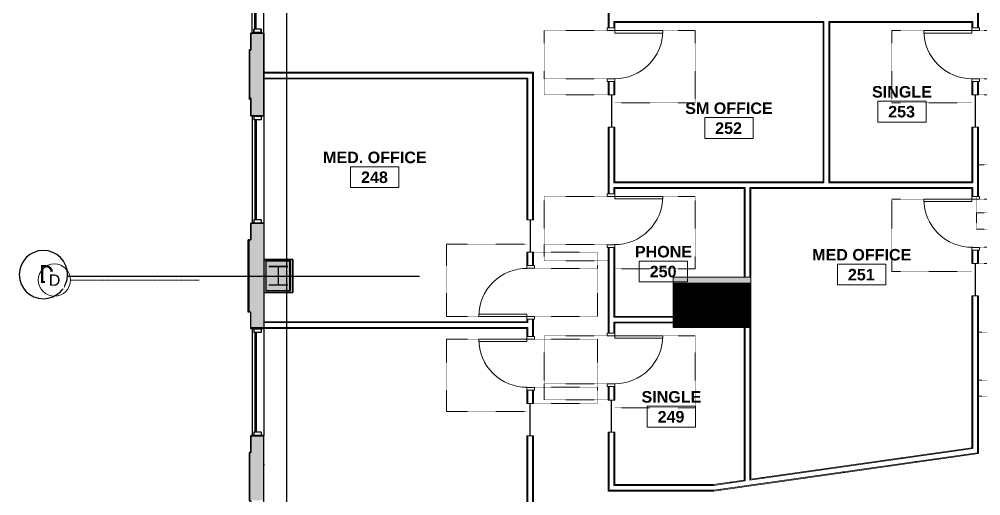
# Model space of a CAD drawing. Header units: inches. Extents: x 25329 to 28023, y 11893 to 13703.
# Drawn here: x 25329 to 26046, y 12508 to 12864 of the extents above; entities that cross this region are included whole.
import ezdxf

# ---------------------------------------------------------------- set-up
doc = ezdxf.new("R2010")
doc.units = ezdxf.units.IN
doc.header["$MEASUREMENT"] = 0
for name, pattern in [('Dash', [0.25, 0.125, -0.125]), ('Grid Line 1_2_', [0.875, 0.5, -0.125, 0.125, -0.125]), ('L1$0$Plaza America BA02$0$CENTER2', [1.125, 0.75, -0.125, 0.125, -0.125]), ('L1$0$Plaza America BA02$0$DASHDOT', [1, 0.5, -0.25, 0, -0.25]), ('L1$0$SAG 02ATL Ste230PHII$0$CENTER2', [1.125, 0.75, -0.125, 0.125, -0.125])]:
    doc.linetypes.add(name, pattern=pattern)
for name, color, linetype, lineweight in [('A-AREA-IDEN', 2, 'Continuous', 9), ('A-DOOR', 31, 'Continuous', 13), ('A-DOOR-FRAM', 31, 'Continuous', 20), ('A-GENM', 13, 'Continuous', 13), ('A-GLAZ', 151, 'Continuous', 13), ('A-WALL', 113, 'Continuous', 13), ('A-WALL-PATT', 111, 'Continuous', 13), ('I-WALL', 2, 'Continuous', 13), ('Plaza America_Tower 1_2nd Floor -REVIT_dwg', 8, 'Continuous', 9), ('S-COLS', 52, 'Continuous', 13), ('S-GRID', 1, 'Continuous', 9), ('S-GRID-IDEN', 1, 'Continuous', 9)]:
    doc.layers.add(name, color=color, linetype=linetype, lineweight=lineweight)
for name, color, linetype in [('L1$0$A-Cols-Extr', 3, 'Continuous'), ('L1$0$A-Glaz', 92, 'Continuous'), ('L1$0$A-Wall-Extr', 7, 'Continuous'), ('L1$0$Plaza America BA02$0$14', 5, 'L1$0$Plaza America BA02$0$DASHDOT'), ('L1$0$Plaza America BA02$0$A-Column grid', 252, 'L1$0$Plaza America BA02$0$CENTER2'), ('L1$0$SAG 02ATL Ste230PHII$0$A-Column grid', 252, 'L1$0$SAG 02ATL Ste230PHII$0$CENTER2'), ('L1$0$SCOPE', 7, 'Continuous')]:
    doc.layers.add(name, color=color, linetype=linetype)
doc.styles.add('L1$0$Plaza America BA02$0$MONOTXT', font='MONOTXT', dxfattribs={"height": 0.2})
doc.styles.add('Swis721 Lt BT', font='swissl.ttf', dxfattribs={"height": 8.514638})
doc.styles.add('Swis721 Lt BT_B', font='', dxfattribs={"height": 8.583975})
doc.styles.get('Swis721 Lt BT_B').set_extended_font_data('Swis721 Lt BT', bold=True)
pattern_1 = [(0, (0, 0), (30.72, 7.68), [1.267, -21.773, 1.267, -21.773, -122.88]), (0, (0, 0), (30.72, 7.68), [-46.08, 1.267, -44.813, 1.267, -21.773, -53.76]), (0, (0, 0), (30.72, 7.68), [-115.2, 1.267, -14.093, 1.267, -37.133]), (120, (11.52, 3.84), (-22.011075, 22.7643004), [1.267, -21.773, 1.267, -21.773, -122.88]), (120, (11.52, 3.84), (-22.011075, 22.7643004), [-46.08, 1.267, -44.813, 1.267, -21.773, -53.76]), (120, (11.52, 3.84), (-22.011075, 22.7643004), [-115.2, 1.267, -14.093, 1.267, -37.133]), (240, (15.36, 19.2), (-8.708925, -30.4443004), [1.267, -21.773, 1.267, -21.773, -122.88]), (240, (15.36, 19.2), (-8.708925, -30.4443004), [-46.08, 1.267, -44.813, 1.267, -21.773, -53.76]), (240, (15.36, 19.2), (-8.708925, -30.4443004), [-115.2, 1.267, -14.093, 1.267, -37.133])]

# ---------------------------------------------------------------- blocks, each defined once
blk = doc.blocks.new('L1')
at = {"layer": 'L1$0$SCOPE', "linetype": 'Continuous'}
h = blk.add_hatch(dxfattribs=at)
h.set_pattern_fill('ANSI31', color=256, scale=5, style=0)
h.paths.add_polyline_path([(25816.81, 12666.66), (25873.79, 12666.66), (25873.79, 12633.69), (25816.81, 12633.69)])
at = {"layer": 'L1$0$A-Cols-Extr'}
for points in [[(25532.81, 12659.92), (25532.81, 12684.42), (25511.32, 12684.42), (25511.32, 12659.92)], [(25531.32, 12661.26), (25531.32, 12683.26), (25512.82, 12683.26), (25512.82, 12661.26)], [(25529.07, 12679.26), (25529.07, 12679.17), (25515.07, 12679.17), (25515.07, 12679.26)]]:
    blk.add_lwpolyline(points, close=True, dxfattribs=at)
for points in [[(25522.07, 12679.17), (25522.07, 12665.17)], [(25529.07, 12665.26), (25515.07, 12665.26)]]:
    blk.add_lwpolyline(points, dxfattribs=at)
at = {"layer": 'L1$0$A-Glaz'}
for p, q in [((25502.57, 12853.17), (25502.57, 12932.67)), ((25504.57, 12856.17), (25504.57, 12929.67)), ((25505.57, 12856.17), (25505.57, 12929.67)), ((25511.32, 12853.17), (25511.32, 12932.67)), ((25503.82, 12856.17), (25503.82, 12853.67)), ((25509.32, 12856.17), (25503.82, 12856.17)), ((25503.82, 12853.67), (25503.82, 12856.17)), ((25509.32, 12856.17), (25509.32, 12853.67)), ((25509.32, 12853.67), (25509.32, 12856.17)), ((25501.57, 12853.17), (25511.32, 12853.17)), ((25501.57, 12852.67), (25501.57, 12840.67)), ((25509.32, 12853.67), (25503.82, 12853.67)), ((25500.57, 12840.67), (25501.57, 12840.67)), ((25501.57, 12791.67), (25502.57, 12791.67)), ((25502.57, 12791.67), (25502.57, 12711.67)), ((25511.32, 12791.67), (25502.57, 12791.67)), ((25503.82, 12791.17), (25503.82, 12788.67)), ((25509.32, 12791.17), (25503.82, 12791.17)), ((25509.32, 12791.17), (25509.32, 12788.67)), ((25511.32, 12791.67), (25511.32, 12711.17)), ((25509.32, 12788.67), (25503.82, 12788.67)), ((25504.57, 12788.67), (25504.57, 12714.17)), ((25505.57, 12788.67), (25505.57, 12714.17)), ((25502.57, 12711.67), (25511.32, 12711.67)), ((25509.32, 12714.17), (25503.82, 12714.17)), ((25503.82, 12714.17), (25503.82, 12711.67)), ((25509.32, 12714.17), (25509.32, 12711.67)), ((25501.57, 12633.17), (25511.4, 12633.17)), ((25502.57, 12633.17), (25502.57, 12553.17)), ((25503.82, 12632.67), (25503.82, 12630.17)), ((25509.32, 12632.67), (25503.82, 12632.67)), ((25509.32, 12632.67), (25509.32, 12630.17)), ((25511.4, 12633.17), (25511.4, 12553.17)), ((25509.32, 12630.17), (25503.82, 12630.17)), ((25504.57, 12630.17), (25504.57, 12555.67)), ((25505.57, 12630.17), (25505.57, 12555.67)), ((25501.66, 12553.17), (25511.4, 12553.17)), ((25503.82, 12555.67), (25503.82, 12553.17)), ((25509.32, 12555.67), (25503.82, 12555.67)), ((25509.32, 12555.67), (25509.32, 12553.17))]:
    blk.add_line(p, q, dxfattribs=at)
at = {"layer": 'L1$0$A-Wall-Extr'}
for p, q in [((25501.57, 12853.17), (25501.57, 12840.67)), ((25511.32, 12853.17), (25511.32, 12791.67)), ((25511.32, 12791.67), (25511.32, 12852.67)), ((25500.57, 12803.67), (25500.57, 12840.67)), ((25500.57, 12840.67), (25501.57, 12840.67)), ((25501.57, 12803.67), (25500.57, 12803.67)), ((25501.57, 12791.67), (25501.57, 12803.67)), ((25511.32, 12791.68), (25511.32, 12795.68)), ((25501.57, 12711.17), (25501.57, 12699.17)), ((25511.32, 12711.17), (25511.32, 12633.17)), ((25501.57, 12699.17), (25499.57, 12699.17)), ((25499.57, 12645.17), (25499.57, 12699.17)), ((25501.57, 12645.17), (25499.57, 12645.17)), ((25501.57, 12633.17), (25501.57, 12645.17)), ((25501.58, 12540.67), (25501.58, 12552.67)), ((25511.32, 12492.67), (25511.32, 12552.67)), ((25500.58, 12540.67), (25501.58, 12540.67)), ((25500.58, 12540.67), (25500.58, 12504.67)), ((25511.31, 12531.79), (25511.31, 12531.17)), ((25511.31, 12531.17), (25511.31, 12531.17))]:
    blk.add_line(p, q, dxfattribs=at)
at = {"layer": 'L1$0$A-Wall-Extr', "linetype": 'Continuous'}
blk.add_line((25511.32, 12711.67), (25501.57, 12711.67), dxfattribs=at)
at = {"layer": 'L1$0$A-Wall-Extr', "linetype": 'Continuous', "flags": 128}
for points in [[(25501.57, 12853.17), (25501.57, 12840.67), (25500.57, 12840.67), (25500.57, 12804.67), (25501.57, 12804.67), (25501.57, 12791.67), (25511.32, 12791.67), (25511.32, 12853.17)], [(25501.57, 12711.67), (25511.32, 12711.67), (25511.32, 12684.42), (25532.81, 12684.42), (25532.81, 12659.92), (25511.32, 12659.92), (25511.4, 12633.17), (25501.57, 12633.17), (25501.57, 12645.17), (25499.57, 12645.17), (25499.57, 12699.17), (25501.57, 12699.17)], [(25501.58, 12553.17), (25501.58, 12540.67), (25500.58, 12540.67), (25500.58, 12504.67), (25501.58, 12504.67), (25501.58, 12492.67), (25511.32, 12492.67), (25511.4, 12553.17)]]:
    blk.add_lwpolyline(points, close=True, dxfattribs=at)
at = {"layer": 'L1$0$Plaza America BA02$0$14', "linetype": 'Continuous'}
blk.add_ellipse((25346.9, 12673.22), major_axis=(18, 0), ratio=0.99964, start_param=0, end_param=6.283175, dxfattribs=at)
at = {"layer": 'L1$0$Plaza America BA02$0$A-Column grid'}
for p, q in [((25528.23, 13666.96), (25528.23, 12048.88)), ((25364.9, 12672.17), (25627.43, 12672.17))]:
    blk.add_line(p, q, dxfattribs=at)
at = {"layer": 'L1$0$SAG 02ATL Ste230PHII$0$A-Column grid', "linetype": 'Continuous'}
for p, q in [((25528.23, 13666.96), (25528.23, 12048.88)), ((25364.9, 12672.17), (25627.43, 12672.17))]:
    blk.add_line(p, q, dxfattribs=at)
at = {"layer": 'L1$0$SCOPE'}
for p, q in [((25816.81, 12666.66), (25816.81, 12633.69)), ((25873.79, 12666.66), (25816.81, 12666.66)), ((25820.31, 12663.16), (25820.3, 12637.18)), ((25870.29, 12663.16), (25820.31, 12663.16)), ((25870.29, 12663.16), (25870.29, 12637.18)), ((25873.79, 12666.66), (25873.79, 12633.69)), ((25855.61, 12656.79), (25867.98, 12656.79)), ((25861.79, 12656.79), (25861.79, 12643.42)), ((25855.61, 12643.42), (25867.98, 12643.42)), ((25820.3, 12637.18), (25870.29, 12637.18))]:
    blk.add_line(p, q, dxfattribs=at)
at = {"layer": 'L1$0$SCOPE', "linetype": 'Continuous'}
blk.add_lwpolyline([(25816.81, 12666.66), (25873.79, 12666.66), (25873.79, 12633.69), (25816.81, 12633.69)], close=True, dxfattribs=at)
at = {"layer": 'L1$0$Plaza America BA02$0$14', "linetype": 'Continuous', "style": 'L1$0$Plaza America BA02$0$MONOTXT', "width": 1.000361}
blk.add_text('D', height=13.49, dxfattribs=at).set_placement((25343.5, 12666.85))
blk = doc.blocks.new('Single Flush - OTJ_SOLIDFLUSH_ALUM-4900275-FIRST FLOOR CONSTRUCTION')
at = {"layer": 'A-DOOR', "lineweight": 20}
for p, q in [((16.16, -2.44), (17.91, -2.44)), ((16.16, -38.25), (16.16, -2.44)), ((17.91, -2.44), (17.91, -38.25)), ((17.91, -38.25), (16.16, -38.25))]:
    blk.add_line(p, q, dxfattribs=at)
at = {"layer": 'A-DOOR', "lineweight": 9}
blk.add_arc((17.91, -2.44), 35.81, 179.5, 270, dxfattribs=at)
at = {"layer": 'A-DOOR-FRAM'}
for p, q in [((-20, 3.31), (-20, -2.44)), ((-20, 3.31), (-18, 3.31)), ((-18, 3.31), (-18, -2.44)), ((18, 3.31), (18, -2.44)), ((18, 3.31), (20, 3.31)), ((20, 3.31), (20, -2.44)), ((-20, -2.44), (-18, -2.44)), ((18, -2.44), (20, -2.44))]:
    blk.add_line(p, q, dxfattribs=at)
at = {"layer": 'A-GENM', "linetype": 'Dash', "lineweight": 9}
for p, q in [((-17.91, 50.25), (-29.91, 50.25)), ((-29.91, 2.44), (-29.91, 50.25)), ((-17.91, 50.25), (17.91, 50.25)), ((-17.91, 2.44), (-17.91, 50.25)), ((17.91, 2.44), (17.91, 50.25)), ((17.87, 2.44), (17.91, 2.44)), ((-35.91, -2.44), (-35.91, -62.25)), ((17.87, -2.44), (17.91, -2.44)), ((17.91, -2.44), (17.91, -62.25)), ((-35.91, -62.25), (17.91, -62.25))]:
    blk.add_line(p, q, dxfattribs=at)
blk = doc.blocks.new('Single Flush - OTJ_SOLIDFLUSH_ALUM-4900816-FIRST FLOOR CONSTRUCTION')
at = {"layer": 'A-DOOR', "lineweight": 20}
for p, q in [((16.16, 38.25), (16.16, 2.44)), ((17.91, 38.25), (16.16, 38.25)), ((17.91, 2.44), (17.91, 38.25)), ((16.16, 2.44), (17.91, 2.44))]:
    blk.add_line(p, q, dxfattribs=at)
at = {"layer": 'A-DOOR', "lineweight": 9}
blk.add_arc((17.91, 2.44), 35.81, 90, 180.5, dxfattribs=at)
at = {"layer": 'A-DOOR-FRAM'}
for p, q in [((-20, -3.31), (-20, 2.44)), ((-20, 2.44), (-18, 2.44)), ((-18, -3.31), (-18, 2.44)), ((18, -3.31), (18, 2.44)), ((18, 2.44), (20, 2.44)), ((20, -3.31), (20, 2.44)), ((-20, -3.31), (-18, -3.31)), ((18, -3.31), (20, -3.31))]:
    blk.add_line(p, q, dxfattribs=at)
at = {"layer": 'A-GENM', "linetype": 'Dash', "lineweight": 9}
for p, q in [((-35.91, 62.25), (17.91, 62.25)), ((-35.91, 2.44), (-35.91, 62.25)), ((17.91, 2.44), (17.91, 62.25)), ((17.87, 2.44), (17.91, 2.44)), ((-29.91, -2.44), (-29.91, -50.25)), ((-17.91, -2.44), (-17.91, -50.25)), ((17.87, -2.44), (17.91, -2.44)), ((17.91, -2.44), (17.91, -50.25)), ((-17.91, -50.25), (-29.91, -50.25)), ((-17.91, -50.25), (17.91, -50.25))]:
    blk.add_line(p, q, dxfattribs=at)
blk = doc.blocks.new('Single Flush - OTJ_SOLIDFLUSH_ALUM-V1-FIRST FLOOR CONSTRUCTION')
at = {"layer": 'A-DOOR', "lineweight": 20}
for p, q in [((16.16, 38.25), (16.16, 2.44)), ((17.91, 38.25), (16.16, 38.25)), ((17.91, 2.44), (17.91, 38.25)), ((16.16, 2.44), (17.91, 2.44))]:
    blk.add_line(p, q, dxfattribs=at)
at = {"layer": 'A-DOOR', "lineweight": 9}
blk.add_arc((17.91, 2.44), 35.81, 90, 180.5, dxfattribs=at)
at = {"layer": 'A-DOOR-FRAM'}
for p, q in [((-20, -3.31), (-20, 2.44)), ((-20, 2.44), (-18, 2.44)), ((-18, -3.31), (-18, 2.44)), ((18, -3.31), (18, 2.44)), ((18, 2.44), (20, 2.44)), ((20, -3.31), (20, 2.44)), ((-20, -3.31), (-18, -3.31)), ((18, -3.31), (20, -3.31))]:
    blk.add_line(p, q, dxfattribs=at)
at = {"layer": 'A-GENM', "linetype": 'Dash', "lineweight": 9}
for p, q in [((-35.91, 62.25), (17.91, 62.25)), ((-35.91, 2.44), (-35.91, 62.25)), ((17.91, 2.44), (17.91, 62.25)), ((17.87, 2.44), (17.91, 2.44)), ((-29.91, -2.44), (-29.91, -48.69)), ((-17.91, -2.44), (-17.91, -50.25)), ((17.87, -2.44), (17.91, -2.44)), ((17.91, -2.44), (17.91, -50.25)), ((-17.91, -50.25), (-28.4, -50.25)), ((-17.91, -50.25), (-4.4, -50.25)), ((5.6, -50.25), (17.91, -50.25))]:
    blk.add_line(p, q, dxfattribs=at)
blk = doc.blocks.new('Frameless opening with glazing - 24_ x 96_-4900874-FIRST FLOOR CONSTRUCTION')
at = {"layer": 'A-GLAZ', "lineweight": 30}
blk.add_line((-13.5, 0.0625), (10.5, 0.0625), dxfattribs=at)
blk = doc.blocks.new('Single Flush - OTJ_SOLIDFLUSH_ALUM-V2-FIRST FLOOR CONSTRUCTION')
at = {"layer": 'A-DOOR', "lineweight": 20}
for p, q in [((16.16, 38.25), (16.16, 2.44)), ((17.91, 38.25), (16.16, 38.25)), ((17.91, 2.44), (17.91, 38.25)), ((16.16, 2.44), (17.91, 2.44))]:
    blk.add_line(p, q, dxfattribs=at)
at = {"layer": 'A-DOOR', "lineweight": 9}
blk.add_arc((17.91, 2.44), 35.81, 90, 180.5, dxfattribs=at)
at = {"layer": 'A-DOOR-FRAM'}
for p, q in [((-20, -3.31), (-20, 2.44)), ((-20, 2.44), (-18, 2.44)), ((-18, -3.31), (-18, 2.44)), ((18, -3.31), (18, 2.44)), ((18, 2.44), (20, 2.44)), ((20, -3.31), (20, 2.44)), ((-20, -3.31), (-18, -3.31)), ((18, -3.31), (20, -3.31))]:
    blk.add_line(p, q, dxfattribs=at)
at = {"layer": 'A-GENM', "linetype": 'Dash', "lineweight": 9}
for p, q in [((-35.91, 62.25), (17.91, 62.25)), ((-35.91, 2.44), (-35.91, 62.25)), ((17.91, 2.44), (17.91, 62.25)), ((17.87, 2.44), (17.91, 2.44)), ((-29.91, -2.44), (-29.91, -48.69)), ((-17.91, -2.44), (-17.91, -48.69)), ((17.87, -2.44), (17.91, -2.44)), ((17.91, -2.44), (17.91, -48.69))]:
    blk.add_line(p, q, dxfattribs=at)
blk = doc.blocks.new('Single Flush - OTJ_SOLIDFLUSH_ALUM-V5-FIRST FLOOR CONSTRUCTION')
at = {"layer": 'A-DOOR', "lineweight": 20}
for p, q in [((16.16, -2.44), (17.91, -2.44)), ((16.16, -38.25), (16.16, -2.44)), ((17.91, -2.44), (17.91, -38.25)), ((17.91, -38.25), (16.16, -38.25))]:
    blk.add_line(p, q, dxfattribs=at)
at = {"layer": 'A-DOOR', "lineweight": 9}
blk.add_arc((17.91, -2.44), 35.81, 179.5, 270, dxfattribs=at)
at = {"layer": 'A-DOOR-FRAM'}
for p, q in [((-20, 3.31), (-20, -2.44)), ((-20, 3.31), (-18, 3.31)), ((-18, 3.31), (-18, -2.44)), ((18, 3.31), (18, -2.44)), ((18, 3.31), (20, 3.31)), ((20, 3.31), (20, -2.44)), ((-20, -2.44), (-18, -2.44)), ((18, -2.44), (20, -2.44))]:
    blk.add_line(p, q, dxfattribs=at)
at = {"layer": 'A-GENM', "linetype": 'Dash', "lineweight": 9}
for p, q in [((-29.91, 2.44), (-29.91, 47.71)), ((-17.91, 2.44), (-17.91, 47.71)), ((17.91, 2.44), (17.91, 47.71)), ((17.87, 2.44), (17.91, 2.44)), ((-35.91, -2.44), (-35.91, -62.25)), ((17.87, -2.44), (17.91, -2.44)), ((17.91, -2.44), (17.91, -62.25)), ((-35.91, -62.25), (17.91, -62.25))]:
    blk.add_line(p, q, dxfattribs=at)
blk = doc.blocks.new('Single Flush - OTJ_SOLIDFLUSH_ALUM-V6-FIRST FLOOR CONSTRUCTION')
at = {"layer": 'A-DOOR', "lineweight": 20}
for p, q in [((16.16, -2.44), (17.91, -2.44)), ((16.16, -38.25), (16.16, -2.44)), ((17.91, -2.44), (17.91, -38.25)), ((17.91, -38.25), (16.16, -38.25))]:
    blk.add_line(p, q, dxfattribs=at)
at = {"layer": 'A-DOOR', "lineweight": 9}
blk.add_arc((17.91, -2.44), 35.81, 179.5, 270, dxfattribs=at)
at = {"layer": 'A-DOOR-FRAM'}
for p, q in [((-20, 3.31), (-20, -2.44)), ((-20, 3.31), (-18, 3.31)), ((-18, 3.31), (-18, -2.44)), ((18, 3.31), (18, -2.44)), ((18, 3.31), (20, 3.31)), ((20, 3.31), (20, -2.44)), ((-20, -2.44), (-18, -2.44)), ((18, -2.44), (20, -2.44))]:
    blk.add_line(p, q, dxfattribs=at)
at = {"layer": 'A-GENM', "linetype": 'Dash', "lineweight": 9}
for p, q in [((-17.91, 50.25), (-29.91, 50.25)), ((-29.91, 2.44), (-29.91, 50.25)), ((-17.91, 50.25), (-5.6, 50.25)), ((-17.91, 2.44), (-17.91, 50.25)), ((17.91, 2.44), (17.91, 48.69)), ((17.87, 2.44), (17.91, 2.44)), ((-35.91, -2.44), (-35.91, -62.25)), ((17.87, -2.44), (17.91, -2.44)), ((17.91, -2.44), (17.91, -62.25)), ((-35.91, -62.25), (17.91, -62.25))]:
    blk.add_line(p, q, dxfattribs=at)
blk = doc.blocks.new('Concrete-Rectangular-Column - 58_ X 34_-5105982-FIRST FLOOR CONSTRUCTION')
at = {"layer": 'S-COLS', "lineweight": 9}
blk.add_hatch(color=7, dxfattribs=at).paths.add_polyline_path([(-17, -29), (17, -29), (17, 29), (-17, 29), (-17, 15.44)], flags=0)
at = {"layer": 'S-COLS', "color": 8, "lineweight": 20}
for p, q in [((17, 29), (-17, 29)), ((-17, 29), (-17, -29)), ((17, -29), (17, 29)), ((-17, -29), (17, -29))]:
    blk.add_line(p, q, dxfattribs=at)
blk = doc.blocks.new('Concrete-Rectangular-Column - 19 X 24-5195709-FIRST FLOOR CONSTRUCTION')
at = {"layer": 'S-COLS', "lineweight": 9}
blk.add_hatch(color=7, dxfattribs=at).paths.add_polyline_path([(-9.5, -12), (9.5, -12), (9.5, 12), (-9.5, 12)], flags=0)
at = {"layer": 'S-COLS', "color": 8, "lineweight": 20}
for p, q in [((9.5, 12), (-9.5, 12)), ((-9.5, 12), (-9.5, -12)), ((9.5, -12), (9.5, 12)), ((-9.5, -12), (9.5, -12))]:
    blk.add_line(p, q, dxfattribs=at)
blk = doc.blocks.new('Grid - Grid Head - Circle-50561-FIRST FLOOR CONSTRUCTION')
at = {"layer": 'S-GRID-IDEN'}
blk.add_circle((0, 0), 0.125, dxfattribs=at)
blk = doc.blocks.new('Room Tag - Room Name and Number-3379422-FIRST FLOOR CONSTRUCTION')
at = {"layer": 'A-AREA-IDEN'}
for p, q in [((-0.1881, -0.1636), (-0.1881, -0.0018)), ((-0.1881, -0.0018), (0.1869, -0.0018)), ((0.1869, -0.0018), (-0.1881, -0.0018)), ((-0.1881, -0.0018), (-0.1881, -0.1636)), ((0.1869, -0.0018), (0.1869, -0.1636)), ((0.1869, -0.1636), (0.1869, -0.0018)), ((0.1869, -0.1636), (-0.1881, -0.1636)), ((-0.1881, -0.1636), (0.1869, -0.1636))]:
    blk.add_line(p, q, dxfattribs=at)

msp = doc.modelspace()

# ---------------------------------------------------------------- hatches: boundary and pattern name
at = {"layer": 'A-WALL-PATT', "lineweight": 9}
h = msp.add_hatch(dxfattribs=at)
h.set_pattern_fill('FP2_2', color=256, style=0, pattern_type=2)
h.set_pattern_definition(pattern_1)
h.paths.add_polyline_path([(25768.7, 12512.49), (25768.7, 12555.69), (25768.07, 12555.69), (25768.07, 12512.49)], flags=0)
h.paths.add_polyline_path([(25768.7, 12579.69), (25768.7, 12589.69), (25768.07, 12589.69), (25768.07, 12579.69)], flags=0)
h.paths.add_polyline_path([(25768.07, 12629.69), (25768.7, 12629.69), (25768.7, 12693.51), (25768.07, 12693.51), (25768.07, 12641.48)], flags=0)
h.paths.add_polyline_path([(25768.7, 12733.51), (25768.7, 12783.18), (25768.07, 12783.18), (25768.07, 12733.51)], flags=0)
h.paths.add_polyline_path([(25768.07, 12807.18), (25768.7, 12807.18), (25768.7, 12817.18), (25768.07, 12817.18)], flags=0)
h.paths.add_polyline_path([(25768.7, 12857.18), (25768.7, 12870.05), (25768.07, 12870.05), (25768.07, 12857.18)], flags=0)
h.paths.add_polyline_path([(25768.7, 12910.05), (25768.7, 12920.05), (25768.07, 12920.05), (25768.07, 12910.05)], flags=0)
h.paths.add_polyline_path([(25768.7, 12944.05), (25768.7, 13032.36), (25768.07, 13032.36), (25768.07, 12944.05)], flags=0)
h.paths.add_polyline_path([(25768.7, 13056.36), (25768.7, 13066.36), (25768.07, 13066.36), (25768.07, 13056.36)], flags=0)
h.paths.add_polyline_path([(25768.7, 13106.36), (25768.7, 13114.61), (25768.07, 13114.6), (25768.07, 13106.36)], flags=0)
h = msp.add_hatch(dxfattribs=at)
h.set_pattern_fill('FP2_2', color=256, style=0, pattern_type=2)
h.set_pattern_definition(pattern_1)
h.paths.add_polyline_path([(26043.47, 12539.75), (26044.1, 12539.84), (26044.1, 12657.51), (26043.47, 12657.51), (26043.47, 12539.78)], flags=0)
h.paths.add_polyline_path([(26044.1, 12681.51), (26044.1, 12691.51), (26043.47, 12691.51), (26043.47, 12681.51)], flags=0)
h.paths.add_polyline_path([(26044.1, 12731.51), (26044.1, 12783.18), (26043.47, 12783.18), (26043.47, 12731.51)], flags=0)
h.paths.add_polyline_path([(26044.1, 12807.18), (26044.1, 12817.18), (26043.47, 12817.18), (26043.47, 12807.18)], flags=0)
h.paths.add_polyline_path([(26043.47, 12857.18), (26044.1, 12857.18), (26044.1, 12870.05), (26043.47, 12870.05), (26043.47, 12861.18)], flags=0)
h.paths.add_polyline_path([(26043.47, 12910.05), (26044.1, 12910.05), (26044.1, 12920.05), (26043.47, 12920.05)], flags=0)
h.paths.add_polyline_path([(26044.1, 12944.05), (26044.1, 13032.36), (26043.47, 13032.36), (26043.47, 12944.05)], flags=0)
h.paths.add_polyline_path([(26043.47, 13056.36), (26044.1, 13056.36), (26044.1, 13066.36), (26043.47, 13066.36)], flags=0)
h.paths.add_polyline_path([(26043.47, 13106.36), (26044.1, 13106.36), (26044.1, 13115.24), (26043.47, 13115.24), (26043.47, 13110.36)], flags=0)
h = msp.add_hatch(dxfattribs=at)
h.set_pattern_fill('FP2_2', color=256, style=0, pattern_type=2)
h.set_pattern_definition(pattern_1)
h.paths.add_polyline_path([(25772.32, 12516.74), (25772.95, 12516.74), (25772.95, 12555.69), (25772.32, 12555.69), (25772.32, 12516.74)], flags=0)
h.paths.add_polyline_path([(25772.32, 12579.69), (25772.95, 12579.69), (25772.95, 12589.69), (25772.32, 12589.69)], flags=0)
h.paths.add_polyline_path([(25772.95, 12629.69), (25772.95, 12637.86), (25772.32, 12637.86), (25772.32, 12629.69)], flags=0)
h.paths.add_polyline_path([(25772.95, 12641.48), (25772.95, 12693.51), (25772.32, 12693.51), (25772.32, 12641.48)], flags=0)
h.paths.add_polyline_path([(25772.95, 12733.51), (25772.95, 12738.13), (25772.32, 12738.13), (25772.32, 12733.51)], flags=0)
h.paths.add_polyline_path([(25772.32, 12741.76), (25772.95, 12741.76), (25772.95, 12783.18), (25772.32, 12783.18), (25772.32, 12742.38)], flags=0)
h.paths.add_polyline_path([(25772.95, 12807.18), (25772.95, 12817.18), (25772.32, 12817.18), (25772.32, 12807.18)], flags=0)
h.paths.add_polyline_path([(25772.95, 12857.18), (25772.95, 12861.8), (25772.32, 12861.8), (25772.32, 12857.18)], flags=0)
h.paths.add_polyline_path([(25772.95, 12865.43), (25772.95, 12870.05), (25772.32, 12870.05), (25772.32, 12865.43)], flags=0)
h.paths.add_polyline_path([(25772.95, 12910.05), (25772.95, 12920.05), (25772.32, 12920.05), (25772.32, 12910.05)], flags=0)
h.paths.add_polyline_path([(25772.32, 12944.05), (25772.95, 12944.05), (25772.95, 12986.03), (25772.32, 12986.03), (25772.32, 12985.41)], flags=0)
h.paths.add_polyline_path([(25772.32, 12989.66), (25772.95, 12989.66), (25772.95, 13032.36), (25772.32, 13032.36), (25772.32, 12989.71)], flags=0)
h.paths.add_polyline_path([(25772.95, 13056.36), (25772.95, 13066.36), (25772.32, 13066.36), (25772.32, 13056.36)], flags=0)
h.paths.add_polyline_path([(25772.95, 13106.36), (25772.95, 13110.36), (25772.32, 13110.36), (25772.32, 13106.36)], flags=0)
h = msp.add_hatch(dxfattribs=at)
h.set_pattern_fill('FP2_2', color=256, style=0, pattern_type=2)
h.set_pattern_definition(pattern_1)
h.paths.add_polyline_path([(26039.22, 12543.44), (26039.85, 12543.53), (26039.85, 12657.51), (26039.22, 12657.51), (26039.22, 12543.53)], flags=0)
h.paths.add_polyline_path([(26039.85, 12681.51), (26039.85, 12691.51), (26039.22, 12691.51), (26039.22, 12681.51)], flags=0)
h.paths.add_polyline_path([(26039.85, 12731.51), (26039.85, 12738.13), (26039.22, 12738.13), (26039.22, 12731.51)], flags=0)
h.paths.add_polyline_path([(26039.85, 12741.76), (26039.85, 12783.18), (26039.22, 12783.18), (26039.22, 12741.76)], flags=0)
h.paths.add_polyline_path([(26039.85, 12807.18), (26039.85, 12817.18), (26039.22, 12817.18), (26039.22, 12807.18)], flags=0)
h.paths.add_polyline_path([(26039.22, 12857.18), (26039.85, 12857.18), (26039.85, 12861.8), (26039.22, 12861.8), (26039.22, 12861.18)], flags=0)
h.paths.add_polyline_path([(26039.22, 12865.43), (26039.85, 12865.43), (26039.85, 12870.05), (26039.22, 12870.05), (26039.22, 12866.05)], flags=0)
h.paths.add_polyline_path([(26039.22, 12910.05), (26039.85, 12910.05), (26039.85, 12920.05), (26039.22, 12920.05)], flags=0)
h.paths.add_polyline_path([(26039.22, 12944.05), (26039.85, 12944.05), (26039.85, 12986.03), (26039.22, 12986.03), (26039.22, 12985.41)], flags=0)
h.paths.add_polyline_path([(26039.22, 12989.66), (26039.85, 12989.66), (26039.85, 13032.36), (26039.22, 13032.36), (26039.22, 12990.28)], flags=0)
h.paths.add_polyline_path([(26039.22, 13056.36), (26039.85, 13056.36), (26039.85, 13066.36), (26039.22, 13066.36)], flags=0)
h.paths.add_polyline_path([(26039.85, 13106.36), (26039.85, 13110.99), (26039.22, 13110.99), (26039.22, 13106.36)], flags=0)
h = msp.add_hatch(dxfattribs=at)
h.set_pattern_fill('FP2_2', color=256, style=0, pattern_type=2)
h.set_pattern_definition(pattern_1)
h.paths.add_polyline_path([(25928.92, 12742.38), (25928.92, 12861.18), (25928.29, 12861.18), (25928.29, 12742.38)], flags=0)
h.paths.add_polyline_path([(25928.92, 12866.05), (25928.92, 12985.41), (25928.29, 12985.41), (25928.29, 12866.05)], flags=0)
h = msp.add_hatch(dxfattribs=at)
h.set_pattern_fill('FP2_2', color=256, style=0, pattern_type=2)
h.set_pattern_definition(pattern_1)
h.paths.add_polyline_path([(25933.17, 12742.38), (25933.17, 12861.18), (25932.54, 12861.18), (25932.54, 12742.38)], flags=0)
h.paths.add_polyline_path([(25933.17, 12866.05), (25933.17, 12985.41), (25932.54, 12985.41), (25932.54, 12866.05)], flags=0)
h = msp.add_hatch(dxfattribs=at)
h.set_pattern_fill('FP2_2', color=256, style=0, pattern_type=2)
h.set_pattern_definition(pattern_1)
h.paths.add_polyline_path([(25928.92, 12861.18), (25928.92, 12861.8), (25772.95, 12861.8), (25772.95, 12861.18), (25928.29, 12861.18)], flags=0)
h.paths.add_polyline_path([(25961.06, 12861.18), (26039.22, 12861.18), (26039.22, 12861.8), (25932.54, 12861.8), (25932.54, 12861.18), (25933.17, 12861.18)], flags=0)
for points in [[(25511.32, 12841.01), (25511.32, 12853.17), (25501.32, 12853.17), (25501.32, 12841.01)], [(25511.32, 12805.17), (25511.32, 12841.01), (25500.32, 12841.01), (25500.32, 12805.17), (25501.32, 12805.17)], [(25511.32, 12791.67), (25511.32, 12805.17), (25501.32, 12805.17), (25501.32, 12791.67)], [(25511.32, 12699.17), (25511.32, 12711.33), (25501.32, 12711.33), (25501.32, 12699.17)], [(25511.32, 12645.17), (25511.32, 12699.17), (25500.32, 12699.17), (25500.32, 12645.17), (25501.32, 12645.17)], [(25501.32, 12633.79), (25511.32, 12633.79), (25511.32, 12645.17), (25501.32, 12645.17), (25501.32, 12633.82)], [(25511.32, 12540.67), (25511.32, 12552.83), (25501.32, 12552.83), (25501.32, 12540.67)], [(25511.32, 12504.83), (25511.32, 12540.67), (25500.32, 12540.67), (25500.32, 12504.83), (25501.32, 12504.83)]]:
    msp.add_hatch(color=7, dxfattribs=at).paths.add_polyline_path(points, flags=0)
h = msp.add_hatch(dxfattribs=at)
h.set_pattern_fill('FP2_2', color=256, style=0, pattern_type=2)
h.set_pattern_definition(pattern_1)
h.paths.add_polyline_path([(25514.05, 12823.42), (25712.26, 12823.42), (25712.26, 12824.04), (25511.32, 12824.04), (25511.32, 12823.42), (25511.72, 12823.42)], flags=0)
h = msp.add_hatch(dxfattribs=at)
h.set_pattern_fill('FP2_2', color=256, style=0, pattern_type=2)
h.set_pattern_definition(pattern_1)
h.paths.add_polyline_path([(25707.38, 12819.17), (25708.01, 12819.17), (25708.01, 12819.79), (25511.32, 12819.79), (25511.32, 12819.17), (25698.78, 12819.17)], flags=0)
h = msp.add_hatch(dxfattribs=at)
h.set_pattern_fill('FP2_2', color=256, style=0, pattern_type=2)
h.set_pattern_definition(pattern_1)
h.paths.add_polyline_path([(25707.38, 12408.17), (25708.01, 12408.17), (25708.01, 12553.11), (25707.38, 12553.11), (25707.38, 12408.79)], flags=0)
h.paths.add_polyline_path([(25708.01, 12577.11), (25708.01, 12587.11), (25707.38, 12587.11), (25707.38, 12577.11)], flags=0)
h.paths.add_polyline_path([(25708.01, 12627.11), (25708.01, 12633.79), (25707.38, 12633.79), (25707.38, 12627.11)], flags=0)
h.paths.add_polyline_path([(25707.38, 12637.42), (25708.01, 12637.42), (25708.01, 12639.98), (25707.38, 12639.98), (25707.38, 12638.04)], flags=0)
h.paths.add_polyline_path([(25707.38, 12679.98), (25708.01, 12679.98), (25708.01, 12689.98), (25707.38, 12689.98)], flags=0)
h.paths.add_polyline_path([(25708.01, 12713.98), (25708.01, 12819.17), (25707.38, 12819.17), (25707.38, 12713.98)], flags=0)
h = msp.add_hatch(dxfattribs=at)
h.set_pattern_fill('FP2_2', color=256, style=0, pattern_type=2)
h.set_pattern_definition(pattern_1)
h.paths.add_polyline_path([(25712.26, 12403.92), (25712.26, 12404.54), (25711.63, 12404.54), (25711.63, 12403.92)], flags=0)
h.paths.add_polyline_path([(25712.26, 12408.17), (25712.26, 12443.73), (25711.63, 12443.73), (25711.63, 12408.17)], flags=0)
h.paths.add_polyline_path([(25711.63, 12447.36), (25712.26, 12447.36), (25712.26, 12553.11), (25711.63, 12553.11), (25711.63, 12545.04)], flags=0)
h.paths.add_polyline_path([(25711.63, 12577.11), (25712.26, 12577.11), (25712.26, 12587.11), (25711.63, 12587.11)], flags=0)
h.paths.add_polyline_path([(25712.26, 12627.11), (25712.26, 12639.98), (25711.63, 12639.98), (25711.63, 12627.11)], flags=0)
h.paths.add_polyline_path([(25711.63, 12679.98), (25712.26, 12679.98), (25712.26, 12689.98), (25711.63, 12689.98)], flags=0)
h.paths.add_polyline_path([(25711.63, 12713.98), (25712.26, 12713.98), (25712.26, 12823.42), (25711.63, 12823.42), (25711.63, 12738.13)], flags=0)
h = msp.add_hatch(dxfattribs=at)
h.set_pattern_fill('FP2_2', color=256, style=0, pattern_type=2)
h.set_pattern_definition(pattern_1)
h.paths.add_polyline_path([(26039.22, 12741.76), (26039.22, 12742.38), (25932.54, 12742.38), (25932.54, 12741.76), (25961.06, 12741.76)], flags=0)
h.paths.add_polyline_path([(25772.95, 12741.76), (25928.92, 12741.76), (25928.92, 12742.38), (25772.95, 12742.38)], flags=0)
h = msp.add_hatch(dxfattribs=at)
h.set_pattern_fill('FP2_2', color=256, style=0, pattern_type=2)
h.set_pattern_definition(pattern_1)
h.paths.add_polyline_path([(25870.1, 12737.51), (25870.1, 12738.13), (25772.95, 12738.13), (25772.95, 12737.51), (25869.48, 12737.51)], flags=0)
h.paths.add_polyline_path([(26039.22, 12737.51), (26039.22, 12738.13), (25873.73, 12738.13), (25873.73, 12737.51), (25961.06, 12737.51)], flags=0)
h = msp.add_hatch(dxfattribs=at)
h.set_pattern_fill('FP2_2', color=256, style=0, pattern_type=2)
h.set_pattern_definition(pattern_1)
h.paths.add_polyline_path([(25870.1, 12671.23), (25870.1, 12737.51), (25869.48, 12737.51), (25869.48, 12671.23)], flags=0)
h = msp.add_hatch(dxfattribs=at)
h.set_pattern_fill('FP2_2', color=256, style=0, pattern_type=2)
h.set_pattern_definition(pattern_1)
h.paths.add_polyline_path([(25874.35, 12671.23), (25874.35, 12737.51), (25873.73, 12737.5), (25873.73, 12671.23)], flags=0)
h = msp.add_hatch(dxfattribs=at)
h.set_pattern_fill('FP2_2', color=256, style=0, pattern_type=2)
h.set_pattern_definition(pattern_1)
h.paths.add_polyline_path([(25816.35, 12641.48), (25816.35, 12642.11), (25772.95, 12642.11), (25772.95, 12641.48)], flags=0)
h = msp.add_hatch(dxfattribs=at)
h.set_pattern_fill('FP2_2', color=256, style=0, pattern_type=2)
h.set_pattern_definition(pattern_1)
h.paths.add_polyline_path([(25501.32, 12633.17), (25707.38, 12633.17), (25707.38, 12633.79), (25501.32, 12633.79)], flags=0)
h = msp.add_hatch(dxfattribs=at)
h.set_pattern_fill('FP2_2', color=256, style=0, pattern_type=2)
h.set_pattern_definition(pattern_1)
h.paths.add_polyline_path([(25698.78, 12637.42), (25707.38, 12637.42), (25707.38, 12638.04), (25511.32, 12638.04), (25511.32, 12637.42)], flags=0)
h = msp.add_hatch(dxfattribs=at)
h.set_pattern_fill('FP2_2', color=256, style=0, pattern_type=2)
h.set_pattern_definition(pattern_1)
h.paths.add_polyline_path([(25869.48, 12519.99), (25870.1, 12520.08), (25870.1, 12637.23), (25869.48, 12637.23), (25869.48, 12520.6)], flags=0)
h = msp.add_hatch(dxfattribs=at)
h.set_pattern_fill('FP2_2', color=256, style=0, pattern_type=2)
h.set_pattern_definition(pattern_1)
h.paths.add_polyline_path([(25873.73, 12520.6), (25874.35, 12520.69), (25874.35, 12637.23), (25873.73, 12637.23), (25873.73, 12520.6)], flags=0)
h = msp.add_hatch(dxfattribs=at)
h.set_pattern_fill('FP2_2', color=256, style=0, pattern_type=2)
h.set_pattern_definition(pattern_1)
h.paths.add_polyline_path([(25846.56, 12516.11), (25870.1, 12519.45), (25870.1, 12520.08), (25846.52, 12516.71)], flags=0)
h.paths.add_polyline_path([(25873.73, 12519.97), (26039.22, 12543.44), (26039.22, 12544.07), (25873.73, 12520.6), (25873.73, 12520.08)], flags=0)
h = msp.add_hatch(dxfattribs=at)
h.set_pattern_fill('FP2_2', color=256, style=0, pattern_type=2)
h.set_pattern_definition(pattern_1)
h.paths.add_polyline_path([(25846.86, 12511.86), (26043.47, 12539.78), (26043.47, 12540.38), (25846.82, 12512.49)], flags=0)
h = msp.add_hatch(dxfattribs=at)
h.set_pattern_fill('FP2_2', color=256, style=0, pattern_type=2)
h.set_pattern_definition(pattern_1)
h.paths.add_polyline_path([(25846.86, 12511.86), (25846.82, 12512.49), (25768.07, 12512.49), (25768.07, 12511.86), (25846.82, 12511.86)], flags=0)

# ---------------------------------------------------------------- linework, layer by layer
at = {"layer": 'A-WALL'}
for p, q in [((25768.7, 12857.18), (25768.7, 12870.05)), ((26043.47, 12857.18), (26043.47, 12870.05)), ((25772.32, 12857.18), (25772.32, 12861.8)), ((25928.92, 12861.8), (25772.32, 12861.8)), ((25928.92, 12861.8), (25928.92, 12741.76)), ((26039.85, 12861.8), (25932.54, 12861.8)), ((25932.54, 12741.76), (25932.54, 12861.8)), ((26039.85, 12857.18), (26039.85, 12861.8)), ((25511.32, 12824.04), (25511.32, 12819.17)), ((25711.63, 12823.42), (25511.32, 12823.42)), ((25708.01, 12819.79), (25511.32, 12819.79)), ((25708.01, 12713.98), (25708.01, 12819.79)), ((25711.63, 12713.98), (25711.63, 12823.42)), ((25768.7, 12807.18), (25768.7, 12817.18)), ((25772.32, 12807.18), (25772.32, 12817.18)), ((26039.85, 12807.18), (26039.85, 12817.18)), ((26043.47, 12807.18), (26043.47, 12817.18)), ((25768.7, 12733.51), (25768.7, 12783.18)), ((25772.32, 12741.76), (25772.32, 12783.18)), ((26039.85, 12741.76), (26039.85, 12783.18)), ((26043.47, 12731.51), (26043.47, 12783.18)), ((25928.92, 12741.76), (25772.32, 12741.76)), ((26039.85, 12741.76), (25932.54, 12741.76)), ((25772.32, 12733.51), (25772.32, 12738.13)), ((25870.1, 12738.13), (25772.32, 12738.13)), ((25870.1, 12671.23), (25870.1, 12738.13)), ((25873.73, 12671.23), (25873.73, 12738.13)), ((26039.85, 12738.13), (25873.73, 12738.13)), ((26039.85, 12731.51), (26039.85, 12738.13)), ((25708.01, 12679.98), (25708.01, 12689.98)), ((25711.63, 12679.98), (25711.63, 12689.98)), ((25768.7, 12629.69), (25768.7, 12693.51)), ((25772.32, 12641.48), (25772.32, 12693.51)), ((26039.85, 12681.51), (26039.85, 12691.51)), ((26043.47, 12681.51), (26043.47, 12691.51)), ((26039.85, 12543.53), (26039.85, 12657.51)), ((26043.47, 12540.38), (26043.47, 12657.51)), ((25708.01, 12637.42), (25708.01, 12639.98)), ((25711.63, 12627.11), (25711.63, 12639.98)), ((25772.32, 12641.48), (25816.35, 12641.48)), ((25708.01, 12633.79), (25501.32, 12633.79)), ((25511.32, 12638.04), (25511.32, 12633.79)), ((25708.01, 12637.42), (25511.32, 12637.42)), ((25708.01, 12627.11), (25708.01, 12633.79)), ((25772.32, 12637.86), (25816.35, 12637.86)), ((25772.32, 12629.69), (25772.32, 12637.86)), ((25870.1, 12519.45), (25870.1, 12637.23)), ((25873.73, 12519.97), (25873.73, 12637.23)), ((25768.7, 12579.69), (25768.7, 12589.69)), ((25772.32, 12579.69), (25772.32, 12589.69)), ((25708.01, 12577.11), (25708.01, 12587.11)), ((25711.63, 12577.11), (25711.63, 12587.11)), ((25768.7, 12512.49), (25768.7, 12555.69)), ((25772.32, 12516.11), (25772.32, 12555.69)), ((25708.01, 12408.17), (25708.01, 12553.11)), ((25711.63, 12447.36), (25711.63, 12553.11)), ((25846.82, 12512.49), (26043.47, 12540.38)), ((25873.73, 12519.97), (26039.85, 12543.53)), ((25846.56, 12516.11), (25870.1, 12519.45)), ((25768.7, 12512.49), (25846.82, 12512.49)), ((25772.32, 12516.11), (25846.56, 12516.11))]:
    msp.add_line(p, q, dxfattribs=at)
at = {"layer": 'A-WALL', "color": 8, "lineweight": 20}
for p, q in [((25511.32, 12853.17), (25501.32, 12853.17)), ((25501.32, 12853.17), (25501.32, 12841.01)), ((25511.32, 12824.04), (25511.32, 12853.17)), ((25501.32, 12841.01), (25500.32, 12841.01)), ((25500.32, 12841.01), (25500.32, 12805.17)), ((25511.32, 12791.67), (25511.32, 12819.17)), ((25500.32, 12805.17), (25501.32, 12805.17)), ((25501.32, 12805.17), (25501.32, 12791.67)), ((25501.32, 12791.67), (25511.32, 12791.67)), ((25511.32, 12711.33), (25501.32, 12711.33)), ((25501.32, 12711.33), (25501.32, 12699.17)), ((25511.32, 12638.04), (25511.32, 12711.33)), ((25501.32, 12699.17), (25500.32, 12699.17)), ((25500.32, 12699.17), (25500.32, 12645.17)), ((25500.32, 12645.17), (25501.32, 12645.17)), ((25501.32, 12645.17), (25501.32, 12633.17)), ((25501.32, 12633.17), (25511.32, 12633.17)), ((25511.32, 12552.83), (25501.32, 12552.83)), ((25501.32, 12552.83), (25501.32, 12540.67)), ((25511.32, 12492.67), (25511.32, 12552.83)), ((25501.32, 12540.67), (25500.32, 12540.67)), ((25500.32, 12540.67), (25500.32, 12504.83))]:
    msp.add_line(p, q, dxfattribs=at)
at = {"layer": 'I-WALL'}
for p, q in [((25768.07, 12870.05), (25768.07, 12857.18)), ((26044.1, 12857.18), (26044.1, 12870.05)), ((25768.07, 12857.18), (25772.95, 12857.18)), ((25772.95, 12857.18), (25772.95, 12861.18)), ((25772.95, 12861.18), (25928.29, 12861.18)), ((25928.29, 12861.18), (25928.29, 12742.38)), ((25933.17, 12861.18), (26039.22, 12861.18)), ((25933.17, 12742.38), (25933.17, 12861.18)), ((26039.22, 12861.18), (26039.22, 12857.18)), ((26039.22, 12857.18), (26044.1, 12857.18)), ((25712.26, 12824.04), (25511.32, 12824.04)), ((25511.32, 12819.17), (25707.38, 12819.17)), ((25707.38, 12819.17), (25707.38, 12713.98)), ((25712.26, 12713.98), (25712.26, 12824.04)), ((25768.07, 12817.18), (25768.07, 12807.18)), ((25772.95, 12817.18), (25768.07, 12817.18)), ((25772.95, 12807.18), (25772.95, 12817.18)), ((26039.22, 12817.18), (26039.22, 12807.18)), ((26044.1, 12817.18), (26039.22, 12817.18)), ((26044.1, 12807.18), (26044.1, 12817.18)), ((25768.07, 12807.18), (25772.95, 12807.18)), ((26039.22, 12807.18), (26044.1, 12807.18)), ((25768.07, 12783.18), (25768.07, 12733.51)), ((25772.95, 12783.18), (25768.07, 12783.18)), ((25772.95, 12742.38), (25772.95, 12783.18)), ((26039.22, 12783.18), (26039.22, 12742.38)), ((26044.1, 12783.18), (26039.22, 12783.18)), ((26044.1, 12731.51), (26044.1, 12783.18)), ((25928.29, 12742.38), (25772.95, 12742.38)), ((26039.22, 12742.38), (25933.17, 12742.38)), ((25768.07, 12733.51), (25772.95, 12733.51)), ((25772.95, 12733.51), (25772.95, 12737.51)), ((25772.95, 12737.51), (25869.48, 12737.51)), ((25869.48, 12737.51), (25869.48, 12671.23)), ((25874.35, 12671.23), (25874.35, 12737.51)), ((25874.35, 12737.51), (26039.22, 12737.51)), ((26039.22, 12737.51), (26039.22, 12731.51)), ((26039.22, 12731.51), (26044.1, 12731.51)), ((25707.38, 12713.98), (25712.26, 12713.98)), ((25707.38, 12689.98), (25707.38, 12679.98)), ((25712.26, 12689.98), (25707.38, 12689.98)), ((25712.26, 12679.98), (25712.26, 12689.98)), ((25768.07, 12693.51), (25768.07, 12629.69)), ((25772.95, 12693.51), (25768.07, 12693.51)), ((25772.95, 12642.11), (25772.95, 12693.51)), ((26039.22, 12691.51), (26039.22, 12681.51)), ((26044.1, 12691.51), (26039.22, 12691.51)), ((26044.1, 12681.51), (26044.1, 12691.51)), ((25707.38, 12679.98), (25712.26, 12679.98)), ((26039.22, 12681.51), (26044.1, 12681.51)), ((26039.22, 12657.51), (26039.22, 12544.07)), ((26044.1, 12657.51), (26039.22, 12657.51)), ((26044.1, 12539.84), (26044.1, 12657.51)), ((25707.38, 12639.98), (25707.38, 12638.04)), ((25712.26, 12639.98), (25707.38, 12639.98)), ((25712.26, 12627.11), (25712.26, 12639.98)), ((25816.35, 12642.11), (25772.95, 12642.11)), ((25707.38, 12638.04), (25511.32, 12638.04)), ((25511.32, 12633.17), (25707.38, 12633.17)), ((25707.38, 12633.17), (25707.38, 12627.11)), ((25772.95, 12637.23), (25816.35, 12637.23)), ((25772.95, 12629.69), (25772.95, 12637.23)), ((25869.48, 12637.23), (25869.48, 12519.99)), ((25874.35, 12520.69), (25874.35, 12637.23)), ((25707.38, 12627.11), (25712.26, 12627.11)), ((25768.07, 12629.69), (25772.95, 12629.69)), ((25768.07, 12589.69), (25768.07, 12579.69)), ((25772.95, 12589.69), (25768.07, 12589.69)), ((25772.95, 12579.69), (25772.95, 12589.69)), ((25707.38, 12587.11), (25707.38, 12577.11)), ((25712.26, 12587.11), (25707.38, 12587.11)), ((25712.26, 12577.11), (25712.26, 12587.11)), ((25707.38, 12577.11), (25712.26, 12577.11)), ((25768.07, 12579.69), (25772.95, 12579.69)), ((25768.07, 12555.69), (25768.07, 12511.86)), ((25772.95, 12555.69), (25768.07, 12555.69)), ((25772.95, 12516.74), (25772.95, 12555.69)), ((25707.38, 12553.11), (25707.38, 12408.79)), ((25712.26, 12553.11), (25707.38, 12553.11)), ((25712.26, 12447.98), (25712.26, 12553.11)), ((25846.86, 12511.86), (26044.1, 12539.84)), ((26039.22, 12544.07), (25874.35, 12520.69)), ((25869.48, 12519.99), (25846.52, 12516.74)), ((25768.07, 12511.86), (25846.86, 12511.86)), ((25846.52, 12516.74), (25772.95, 12516.74))]:
    msp.add_line(p, q, dxfattribs=at)
at = {"layer": 'S-GRID', "linetype": 'Grid Line 1_2_'}
msp.add_line((25463.14, 12669.16), (25367.14, 12669.16), dxfattribs=at)

# ---------------------------------------------------------------- block references
at = {"layer": 'A-AREA-IDEN', "xscale": 95.99999999999994, "yscale": 95.99999999999994, "zscale": 95.99999999999994}
for p in [(25987.05, 12802.68), (25858.06, 12790.41), (25594.04, 12753.78), (25809.25, 12683.46), (25957.04, 12681.19), (25815.16, 12575.24)]:
    msp.add_blockref('Room Tag - Room Name and Number-3379422-FIRST FLOOR CONSTRUCTION', p, dxfattribs=at)
at = {"layer": 'A-DOOR'}
for name, p, rotation in [('Single Flush - OTJ_SOLIDFLUSH_ALUM-4900275-FIRST FLOOR CONSTRUCTION', (25770.51, 12837.18), 90), ('Single Flush - OTJ_SOLIDFLUSH_ALUM-V2-FIRST FLOOR CONSTRUCTION', (26041.66, 12837.18), 90), ('Single Flush - OTJ_SOLIDFLUSH_ALUM-V6-FIRST FLOOR CONSTRUCTION', (26092.79, 12737.11), 90), ('Single Flush - OTJ_SOLIDFLUSH_ALUM-4900275-FIRST FLOOR CONSTRUCTION', (25770.51, 12713.51), 90), ('Single Flush - OTJ_SOLIDFLUSH_ALUM-V1-FIRST FLOOR CONSTRUCTION', (26041.66, 12711.51), 90), ('Single Flush - OTJ_SOLIDFLUSH_ALUM-4900275-FIRST FLOOR CONSTRUCTION', (25709.82, 12659.98), 269.9999999999999), ('Single Flush - OTJ_SOLIDFLUSH_ALUM-V5-FIRST FLOOR CONSTRUCTION', (26091.8, 12612.43), 90), ('Single Flush - OTJ_SOLIDFLUSH_ALUM-4900816-FIRST FLOOR CONSTRUCTION', (25709.82, 12607.11), 89.99999999999991), ('Single Flush - OTJ_SOLIDFLUSH_ALUM-4900275-FIRST FLOOR CONSTRUCTION', (25770.51, 12609.69), 90)]:
    msp.add_blockref(name, p, dxfattribs=dict(at, rotation=rotation))
at = {"layer": 'A-GLAZ'}
for p, rotation in [((25770.51, 12793.68), 270), ((26041.66, 12793.68), 270), ((25709.82, 12700.48), 269.9999999999999), ((26041.66, 12668.01), 270), ((25709.82, 12566.61), 89.99999999999991), ((25770.51, 12569.19), 90)]:
    msp.add_blockref('Frameless opening with glazing - 24_ x 96_-4900874-FIRST FLOOR CONSTRUCTION', p, dxfattribs=dict(at, rotation=rotation))
at = {"layer": 'Plaza America_Tower 1_2nd Floor -REVIT_dwg'}
msp.add_blockref('L1', (0, 0), dxfattribs=at)
at = {"layer": 'S-COLS', "lineweight": 9}
msp.add_blockref('Concrete-Rectangular-Column - 19 X 24-5195709-FIRST FLOOR CONSTRUCTION', (25520.85, 12671.92), dxfattribs=at)
at = {"layer": 'S-COLS', "lineweight": 9, "rotation": 89.99999999999999}
msp.add_blockref('Concrete-Rectangular-Column - 58_ X 34_-5105982-FIRST FLOOR CONSTRUCTION', (25845.35, 12654.23), dxfattribs=at)
at = {"layer": 'S-GRID-IDEN', "xscale": 95.99999999999994, "yscale": 95.99999999999994, "zscale": 95.99999999999994, "rotation": 89.99999999999982}
msp.add_blockref('Grid - Grid Head - Circle-50561-FIRST FLOOR CONSTRUCTION', (25355.14, 12669.16), dxfattribs=at)

# ---------------------------------------------------------------- texts
at = {"layer": 'A-AREA-IDEN', "char_height": 8.584, "attachment_point": 2, "line_spacing_factor": 0.998538, "style": 'Swis721 Lt BT_B'}
for s, insert, width in [('SINGLE', (25987.06, 12813.82), 49.464), ('SM OFFICE', (25858.07, 12801.54), 73.872), ('253', (25986.77, 12799), 23.004), ('252', (25857.79, 12786.72), 23.004), ('MED. OFFICE', (25594.05, 12764.91), 87.804), ('248', (25593.77, 12750.09), 23.004), ('PHONE', (25809.26, 12694.6), 48.708), ('MED OFFICE', (25957.05, 12692.33), 83.916), ('250', (25808.97, 12679.78), 23.004), ('251', (25956.76, 12677.5), 23.004), ('SINGLE', (25815.17, 12586.38), 49.464), ('249', (25814.88, 12571.55), 23.004)]:
    msp.add_mtext(s, dxfattribs=dict(at, insert=insert, width=width))

# ---------------------------------------------------------------- next in the draw order: texts
at = {"layer": 'S-GRID-IDEN', "insert": (25355.24, 12673.38), "char_height": 8.51, "width": 9.936, "attachment_point": 2, "line_spacing_factor": 1.00667, "style": 'Swis721 Lt BT', "bg_fill": 3, "box_fill_scale": 1.25, "bg_fill_color": 0, "bg_fill_transparency": 0}
msp.add_mtext('D', dxfattribs=at)

doc.saveas('drawing.dxf')
